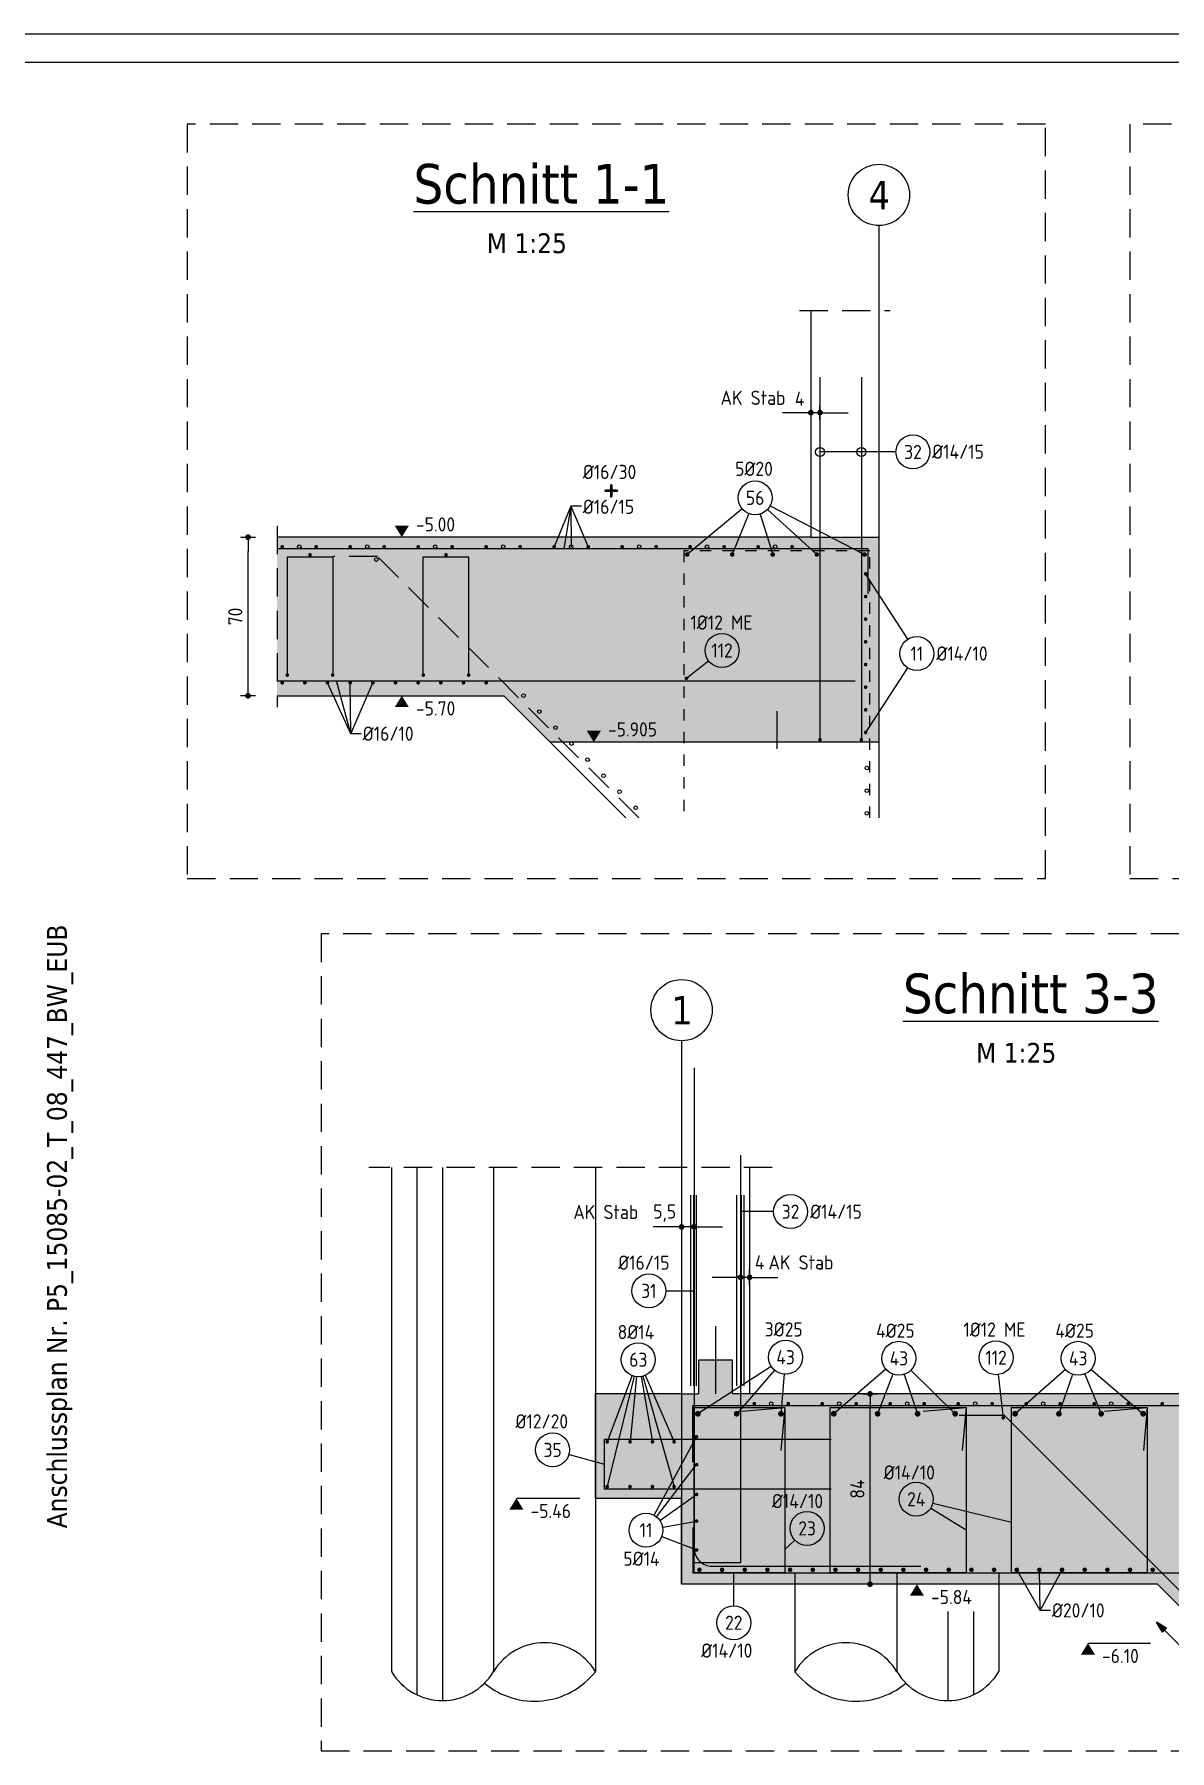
# Model space of a CAD drawing. Extents: x -101 to 101, y -52 to 90.
# Drawn here: x 40.86 to 50.87, y 26.9 to 42.05 of the extents above; entities that cross this region are included whole.
import ezdxf
from ezdxf.enums import TextEntityAlignment as Align

# ---------------------------------------------------------------- set-up
doc = ezdxf.new("R2010")
doc.units = 0
doc.header["$LTSCALE"] = 0.5
for name, pattern in [('AUSGEZOGEN', [1000.01, 1000, 0.01]), ('DASHED', [0.75, 0.5, -0.25]), ('HIDDEN', [0.375, 0.25, -0.125]), ('HIDDEN2', [0.187, 0.125, -0.062]), ('STRICHLINIE', [0.75, 0.5, -0.25]), ('VERDECKTX2', [0.75, 0.5, -0.25])]:
    doc.linetypes.add(name, pattern=pattern)
for name, color, linetype in [('ACHSEN', 7, 'Continuous'), ('AFB', 7, 'Continuous'), ('AFU', 7, 'Continuous'), ('BETON', 7, 'Continuous'), ('DETAIL', 7, 'Continuous'), ('grau_mittel', 7, 'Continuous'), ('HILFE', 7, 'Continuous'), ('koten', 7, 'Continuous'), ('MASSE', 7, 'Continuous'), ('RAHMEN', 7, 'Continuous'), ('RND', 7, 'Continuous'), ('SFP_Achsen', 7, 'Continuous'), ('SFP_Hilfe', 7, 'Continuous'), ('TEXT', 7, 'Continuous'), ('Verbau', 7, 'Continuous')]:
    doc.layers.add(name, color=color, linetype=linetype)
doc.layers.add('NOPLOT', color=7, linetype='Continuous', plot=False)
doc.styles.add('helv', font='tahoma.ttf')
doc.styles.add('txt', font='isocp.shx')
doc.linetypes.add('AFU_50K', pattern='A,0.15,["/",Standard,S=0.2,R=0,X=-0.01,Y=-0.1],0.07,["/",Standard,S=0.2,R=0,X=-0.01,Y=-0.1],0.15', length=0.37)
doc.linetypes.add('AFU_50M', pattern='A,0.45,["/",Standard,S=0.2,R=0,X=-0.01,Y=-0.1],0.07,["/",Standard,S=0.2,R=0,X=-0.01,Y=-0.1],0.45', length=0.97)
doc.dimstyles.new('DOT_I', dxfattribs={"dimscale": 0.5, "dimtxt": 0.25, "dimasz": 0.25, "dimexe": 0.1, "dimexo": 0.3, "dimgap": 0.1, "dimtad": 1, "dimdec": 3, "dimzin": 3, "dimtxsty": 'txt', "dimblk": 'DOT', "dimblk1": 'DOT', "dimblk2": 'DOT', "dimsah": 1, "dimcen": 0.1, "dimse1": 1, "dimse2": 1, "dimazin": 0, "dimtfac": 1, "dimtdec": 4, "dimtix": 1, "dimtmove": 2, "dimatfit": 3, "dimfxl": 0, "dimtvp": 1, "dimtolj": 1, "dimtzin": 0, "dimarcsym": 0})

# ---------------------------------------------------------------- blocks, each defined once
blk = doc.blocks.new('okrd_u')
at = {"layer": 'koten', "color": 7, "linetype": 'Continuous'}
blk.add_solid([(-0.125, -0.202), (0.125, -0.202), (0, 0)], dxfattribs=at)
at = {"layer": 'koten', "style": 'txt'}
blk.add_attdef('OKRD', (0.25, -0.35), '', height=0.25, dxfattribs=at)
blk = doc.blocks.new('RND_HIN')
at = {"layer": 'RND', "color": 7, "linetype": 'Continuous'}
blk.add_circle((0, 0), 0.3, dxfattribs=at)
at = {"layer": 'RND', "color": 7, "linetype": 'Continuous', "style": 'txt'}
blk.add_attdef('POSI', text='', height=0.25, dxfattribs=at).set_placement((0, 0), align=Align.MIDDLE)
blk = doc.blocks.new('Pfeillinie')
at = {"layer": 'TEXT', "linetype": 'Continuous'}
blk.add_hatch(color=7, dxfattribs=at).paths.add_polyline_path([(0, 0), (-0.8, 0.2), (-0.8, 0), (-0.8, -0.2)])
at = {"layer": 'TEXT', "color": 7, "linetype": 'Continuous'}
for p, q in [((-0.8, 0), (-0.8, 0.2)), ((-0.8, 0.2), (0, 0)), ((-0.8, 0), (-0.8, -0.2)), ((-0.8, -0.2), (0, 0))]:
    blk.add_line(p, q, dxfattribs=at)
blk = doc.blocks.new('DOT')
at = {"layer": 'MASSE', "color": 7, "linetype": 'Continuous'}
for p, q in [((0, 0), (-1, 0)), ((0, 0.54), (0, -0.54))]:
    blk.add_line(p, q, dxfattribs=at)
at = {"layer": 'MASSE', "color": 7, "linetype": 'Continuous', "const_width": 0.2}
blk.add_lwpolyline([(-0.1, 0, 1), (0.1, 0, 1)], format="xyb", close=True, dxfattribs=at)
blk = doc.blocks.new('*D111')
at = {"layer": 'Defpoints', "color": 0, "linetype": 'AUSGEZOGEN', "transparency": 16777216}
for p in [(46.567, 31.523), (46.567, 31.523), (46.677, 31.523)]:
    blk.add_point(p, dxfattribs=at)
at = {"layer": 'MASSE', "color": 0, "linetype": 'AUSGEZOGEN', "lineweight": -2, "transparency": 16777216}
for p, q in [((46.442, 31.523), (46.317, 31.523)), ((46.677, 31.523), (46.567, 31.523)), ((46.802, 31.523), (46.927, 31.523))]:
    blk.add_line(p, q, dxfattribs=at)
at = {"layer": 'MASSE', "color": 0, "linetype": 'AUSGEZOGEN', "lineweight": -2, "transparency": 16777216, "xscale": 0.125, "yscale": 0.125, "zscale": 0.125}
blk.add_blockref('DOT', (46.567, 31.523), dxfattribs=at)
at = {"layer": 'MASSE', "color": 0, "linetype": 'AUSGEZOGEN', "lineweight": -2, "transparency": 16777216, "xscale": 0.125, "yscale": 0.125, "zscale": 0.125, "rotation": 180}
blk.add_blockref('DOT', (46.677, 31.523), dxfattribs=at)
at = {"layer": 'MASSE', "color": 0, "linetype": 'AUSGEZOGEN', "transparency": 16777216, "insert": (46.418, 31.644), "char_height": 0.125, "attachment_point": 5, "style": 'txt'}
blk.add_mtext('\\A1;5,5', dxfattribs=at)
blk = doc.blocks.new('*D112')
at = {"layer": 'Defpoints', "color": 0, "linetype": 'AUSGEZOGEN', "transparency": 16777216}
for p in [(47.087, 31.077), (47.087, 31.077), (47.167, 31.077)]:
    blk.add_point(p, dxfattribs=at)
at = {"layer": 'MASSE', "color": 0, "linetype": 'AUSGEZOGEN', "lineweight": -2, "transparency": 16777216}
for p, q in [((46.962, 31.077), (46.837, 31.077)), ((47.167, 31.077), (47.087, 31.077)), ((47.292, 31.077), (47.417, 31.077))]:
    blk.add_line(p, q, dxfattribs=at)
at = {"layer": 'MASSE', "color": 0, "linetype": 'AUSGEZOGEN', "lineweight": -2, "transparency": 16777216, "xscale": 0.125, "yscale": 0.125, "zscale": 0.125}
blk.add_blockref('DOT', (47.087, 31.077), dxfattribs=at)
at = {"layer": 'MASSE', "color": 0, "linetype": 'AUSGEZOGEN', "lineweight": -2, "transparency": 16777216, "xscale": 0.125, "yscale": 0.125, "zscale": 0.125, "rotation": 180}
blk.add_blockref('DOT', (47.167, 31.077), dxfattribs=at)
at = {"layer": 'MASSE', "color": 0, "linetype": 'AUSGEZOGEN', "transparency": 16777216, "insert": (47.256, 31.21), "char_height": 0.125, "attachment_point": 5, "style": 'txt'}
blk.add_mtext('\\A1;4', dxfattribs=at)
blk = doc.blocks.new('*D114')
at = {"layer": 'Defpoints', "color": 0, "linetype": 'AUSGEZOGEN', "transparency": 16777216}
for p in [(48.23, 30.048), (48.23, 30.048), (48.23, 28.368)]:
    blk.add_point(p, dxfattribs=at)
at = {"layer": 'MASSE', "color": 0, "linetype": 'AUSGEZOGEN', "lineweight": -2, "transparency": 16777216}
blk.add_line((48.23, 28.493), (48.23, 29.923), dxfattribs=at)
at = {"layer": 'MASSE', "color": 0, "linetype": 'AUSGEZOGEN', "lineweight": -2, "transparency": 16777216, "xscale": 0.125, "yscale": 0.125, "zscale": 0.125}
for p, rotation in [((48.23, 30.048), 90), ((48.23, 28.368), 270)]:
    blk.add_blockref('DOT', p, dxfattribs=dict(at, rotation=rotation))
at = {"layer": 'MASSE', "color": 0, "linetype": 'AUSGEZOGEN', "transparency": 16777216, "insert": (48.118, 29.208), "char_height": 0.125, "attachment_point": 5, "rotation": 90, "style": 'txt'}
blk.add_mtext('\\A1;84', dxfattribs=at)
blk = doc.blocks.new('okrd_o')
at = {"layer": 'koten', "color": 7, "linetype": 'Continuous'}
blk.add_solid([(-0.125, 0.202), (0.125, 0.202), (0, 0)], dxfattribs=at)
at = {"layer": 'koten', "style": 'txt'}
blk.add_attdef('OKRD', (0.25, 0.1), '', height=0.25, dxfattribs=at)
blk = doc.blocks.new('*D117')
at = {"layer": 'Defpoints', "color": 0, "linetype": 'AUSGEZOGEN', "transparency": 16777216}
for p in [(42.741, 37.611), (42.741, 37.611), (42.741, 36.211)]:
    blk.add_point(p, dxfattribs=at)
at = {"layer": 'MASSE', "color": 0, "linetype": 'AUSGEZOGEN', "lineweight": -2, "transparency": 16777216}
blk.add_line((42.741, 36.336), (42.741, 37.486), dxfattribs=at)
at = {"layer": 'MASSE', "color": 0, "linetype": 'AUSGEZOGEN', "lineweight": -2, "transparency": 16777216, "xscale": 0.125, "yscale": 0.125, "zscale": 0.125}
for p, rotation in [((42.741, 37.611), 90), ((42.741, 36.211), 270)]:
    blk.add_blockref('DOT', p, dxfattribs=dict(at, rotation=rotation))
at = {"layer": 'MASSE', "color": 0, "linetype": 'AUSGEZOGEN', "transparency": 16777216, "insert": (42.629, 36.911), "char_height": 0.125, "attachment_point": 5, "rotation": 90, "style": 'txt'}
blk.add_mtext('\\A1;70', dxfattribs=at)
blk = doc.blocks.new('*D154')
at = {"layer": 'Defpoints', "color": 0, "linetype": 'AUSGEZOGEN', "transparency": 16777216}
for p in [(47.708, 38.71), (47.708, 38.71), (47.788, 38.71)]:
    blk.add_point(p, dxfattribs=at)
at = {"layer": 'MASSE', "color": 0, "linetype": 'AUSGEZOGEN', "lineweight": -2, "transparency": 16777216}
for p, q in [((47.583, 38.71), (47.458, 38.71)), ((47.788, 38.71), (47.708, 38.71)), ((47.913, 38.71), (48.038, 38.71))]:
    blk.add_line(p, q, dxfattribs=at)
at = {"layer": 'MASSE', "color": 0, "linetype": 'AUSGEZOGEN', "lineweight": -2, "transparency": 16777216, "xscale": 0.125, "yscale": 0.125, "zscale": 0.125}
blk.add_blockref('DOT', (47.708, 38.71), dxfattribs=at)
at = {"layer": 'MASSE', "color": 0, "linetype": 'AUSGEZOGEN', "lineweight": -2, "transparency": 16777216, "xscale": 0.125, "yscale": 0.125, "zscale": 0.125, "rotation": 180}
blk.add_blockref('DOT', (47.788, 38.71), dxfattribs=at)
at = {"layer": 'MASSE', "color": 0, "linetype": 'AUSGEZOGEN', "transparency": 16777216, "insert": (47.609, 38.834), "char_height": 0.125, "attachment_point": 5, "style": 'txt'}
blk.add_mtext('\\A1;4', dxfattribs=at)
blk = doc.blocks.new('A0-19-0')
at = {"layer": 'RAHMEN'}
blk.add_line((137.9, 84.1), (0, 84.1), dxfattribs=at)
at = {"layer": 'RAHMEN', "color": 5}
blk.add_line((137.4, 83.6), (2, 83.6), dxfattribs=at)

msp = doc.modelspace()

# ---------------------------------------------------------------- hatches: boundary and pattern name
at = {"layer": 'grau_mittel'}
for points in [[(42.9981, 37.6115), (42.9981, 36.2115), (44.9981, 36.2115), (45.4081, 35.8015), (48.3081, 35.8015), (48.3081, 37.6115), (47.7081, 37.6115)], [(47.1672, 30.0475), (47.0172, 30.0475), (47.0172, 30.3475), (46.7172, 30.3475), (46.7172, 30.0475), (46.5672, 30.0475), (45.8072, 30.0475), (45.8072, 29.1275), (46.5672, 29.1275), (46.5672, 28.3675), (50.7672, 28.3675), (51.2872, 27.8475), (52.2872, 27.8475), (53.0872, 28.6475), (55.0872, 28.6475), (55.0872, 30.0475)]]:
    msp.add_hatch(color=61, dxfattribs=at).paths.add_polyline_path(points)

# ---------------------------------------------------------------- linework, layer by layer
at = {"layer": 'ACHSEN', "color": 140, "linetype": 'AUSGEZOGEN'}
for p, q in [((48.3081, 40.3615), (48.3081, 35.1335)), ((46.5672, 33.1653), (46.5672, 28.3675))]:
    msp.add_line(p, q, dxfattribs=at)
at = {"layer": 'AFB', "color": 1, "linetype": 'AUSGEZOGEN'}
msp.add_line((47.4081, 36.0755), (47.4081, 35.7415), dxfattribs=at)
at = {"layer": 'AFU', "color": 8, "linetype": 'AFU_50K'}
msp.add_line((47.7081, 37.6115), (48.3081, 37.6115), dxfattribs=at)
at = {"layer": 'AFU', "color": 8, "linetype": 'AFU_50M'}
msp.add_line((48.3081, 35.8015), (45.4081, 35.8015), dxfattribs=at)
at = {"layer": 'AFU', "color": 1, "linetype": 'AUSGEZOGEN'}
msp.add_line((46.8672, 30.6475), (46.8672, 30.0475), dxfattribs=at)
at = {"layer": 'AFU', "color": 8, "linetype": 'AUSGEZOGEN'}
for p, q in [((46.7172, 30.3475), (46.7172, 30.0475)), ((47.0172, 30.3475), (46.7172, 30.3475)), ((47.0172, 30.0475), (47.0172, 30.3475)), ((46.5672, 30.0475), (46.7172, 30.0475)), ((47.1672, 30.0475), (47.0172, 30.0475))]:
    msp.add_line(p, q, dxfattribs=at)
at = {"layer": 'BETON', "color": 6, "linetype": 'AUSGEZOGEN'}
for p, q in [((47.7081, 39.6115), (47.7081, 37.6115)), ((48.3081, 39.6115), (48.3081, 35.1335)), ((47.7081, 37.6115), (42.9981, 37.6115)), ((42.9981, 36.2115), (44.9981, 36.2115)), ((46.076, 35.1335), (44.9981, 36.2115)), ((46.5672, 32.0475), (46.5672, 30.0475)), ((47.1672, 32.0475), (47.1672, 30.0475)), ((45.8072, 29.1275), (45.8072, 30.0475)), ((46.5672, 30.0475), (45.8072, 30.0475)), ((55.0872, 30.0475), (47.1672, 30.0475)), ((45.8072, 29.1275), (46.5672, 29.1275)), ((46.5672, 28.3675), (46.5672, 29.1275)), ((50.7672, 28.3675), (46.5672, 28.3675)), ((51.2872, 27.8475), (50.7672, 28.3675))]:
    msp.add_line(p, q, dxfattribs=at)
at = {"layer": 'DETAIL', "color": 102, "linetype": 'STRICHLINIE'}
for points in [[(42.2041, 41.2573), (42.2041, 34.599), (49.7789, 34.599), (49.7789, 41.2573)], [(50.5241, 41.2573), (50.5241, 34.599), (56.8894, 34.599), (56.8894, 41.2573)], [(43.3853, 34.1103), (43.3853, 26.8988), (55.8317, 26.8988), (55.8317, 34.1103)]]:
    msp.add_lwpolyline(points, close=True, dxfattribs=at)
at = {"layer": 'HILFE', "color": 102, "linetype": 'AUSGEZOGEN'}
for p, q in [((45.591, 37.8857), (45.4427, 37.5269)), ((45.591, 37.8857), (45.529, 37.5095)), ((45.6827, 37.8857), (45.591, 37.8857)), ((45.591, 37.8857), (45.7427, 37.5269)), ((45.591, 37.8857), (45.5927, 37.5269)), ((43.6489, 35.8764), (43.4427, 36.326)), ((43.6489, 35.8764), (43.5229, 36.3435)), ((43.6489, 35.8764), (43.6427, 36.326)), ((43.6489, 35.8764), (43.8427, 36.326)), ((43.7406, 35.8764), (43.6489, 35.8764)), ((45.1095, 29.1275), (45.6681, 29.1275)), ((49.7308, 28.1369), (49.5246, 28.4957)), ((49.7308, 28.1369), (49.7246, 28.4957)), ((49.7308, 28.1369), (49.9246, 28.4957)), ((49.8225, 28.1369), (49.7308, 28.1369)), ((50.1531, 27.8475), (50.7053, 27.8475))]:
    msp.add_line(p, q, dxfattribs=at)
at = {"layer": 'NOPLOT', "color": 191, "linetype": 'AUSGEZOGEN'}
for p, q in [((46.6472, 31.8025), (46.6472, 30.1181)), ((46.6712, 31.8025), (46.6712, 30.1181)), ((46.6952, 31.8025), (46.6952, 30.1181)), ((47.0532, 31.8025), (47.0532, 30.1181)), ((47.0932, 31.8025), (47.0932, 30.1181)), ((47.1172, 31.8025), (47.1172, 30.1181))]:
    msp.add_line(p, q, dxfattribs=at)
at = {"layer": 'RND', "color": 102, "linetype": 'AUSGEZOGEN'}
for p, q in [((48.4592, 38.3633), (47.7881, 38.3633)), ((47.3494, 37.8891), (48.1825, 37.4577)), ((47.101, 37.862), (46.6156, 37.4577)), ((47.16, 37.819), (47.0141, 37.4577)), ((47.2606, 37.8148), (47.3713, 37.4577)), ((47.3267, 37.8566), (47.761, 37.4577)), ((48.5627, 36.7093), (48.1914, 37.2873)), ((46.8056, 36.5178), (46.6098, 36.3648)), ((48.562, 36.4573), (48.1914, 35.8873)), ((47.379, 31.6572), (47.0872, 31.6572)), ((46.4285, 30.9576), (46.6772, 30.9576)), ((46.1321, 30.2099), (45.9105, 29.6254)), ((46.1496, 30.2045), (45.9105, 29.2297)), ((46.1702, 30.201), (46.1123, 29.6254)), ((46.2106, 30.2024), (46.3096, 29.6254)), ((46.2259, 30.2058), (46.5008, 29.2297)), ((46.2451, 30.2127), (46.5008, 29.6254)), ((47.3587, 30.2905), (46.7108, 29.8729)), ((47.3867, 30.2583), (47.0534, 29.8729)), ((47.4726, 30.2223), (47.4441, 29.8729)), ((48.3705, 30.2652), (47.9098, 29.8729)), ((48.4311, 30.2223), (48.2973, 29.8729)), ((48.5326, 30.2202), (48.6495, 29.8729)), ((48.5916, 30.2571), (48.9813, 29.8729)), ((49.3603, 30.219), (49.406, 29.8374)), ((49.9542, 30.2633), (49.5098, 29.8729)), ((50.0178, 30.2206), (49.8973, 29.8729)), ((50.1244, 30.2238), (50.27, 29.8729)), ((50.181, 30.265), (50.6409, 29.8729)), ((46.3245, 28.9771), (46.6993, 29.6703)), ((45.5737, 29.514), (45.8872, 29.4275)), ((46.3447, 28.9639), (46.6993, 29.4236)), ((46.3755, 28.9318), (46.6993, 29.1612)), ((48.7656, 29.0402), (49.0772, 28.8479)), ((48.7838, 29.0838), (49.4772, 28.9167)), ((46.3928, 28.7904), (46.6993, 28.6703)), ((46.4007, 28.8718), (46.6993, 28.9257)), ((47.5652, 28.7585), (47.4772, 28.6759)), ((47.0278, 28.1781), (47.0278, 28.4675))]:
    msp.add_line(p, q, dxfattribs=at)
at = {"layer": 'RND', "color": 1, "linetype": 'AUSGEZOGEN'}
for points in [[(47.7881, 39.0239), (47.7881, 35.8239)], [(48.1534, 39.0239), (48.1534, 35.8239)], [(48.2136, 37.1095), (48.2136, 37.5095), (42.9981, 37.5095)], [(43.0881, 36.379), (43.0881, 37.439), (43.4881, 37.439), (43.4881, 36.379)], [(44.2881, 36.379), (44.2881, 37.439), (44.6881, 37.439), (44.6881, 36.379)], [(42.9981, 36.3435), (48.0981, 36.3435)], [(47.0872, 32.1568), (47.0872, 28.5568), (46.6872, 28.5568)], [(46.6672, 29.4455), (46.6672, 29.9455), (55.0872, 29.9455)], [(47.0986, 29.8944), (47.4772, 29.9275), (47.4772, 28.4675), (46.6772, 28.4675), (46.6772, 29.9275), (47.4772, 29.9275), (47.4441, 29.549)], [(48.6986, 29.8944), (49.0772, 29.9275), (49.0772, 28.4675), (47.8772, 28.4675), (47.8772, 29.9275), (49.0772, 29.9275), (49.0441, 29.549)], [(54.555, 29.8567), (54.155, 29.8567), (52.2458, 27.9475), (51.3258, 27.9475), (49.4166, 29.8567), (49.0166, 29.8567)], [(50.2986, 29.8944), (50.6772, 29.9275), (50.6772, 28.4675), (49.4772, 28.4675), (49.4772, 29.9275), (50.6772, 29.9275), (50.6441, 29.549)], [(47.8872, 29.2075), (45.8872, 29.2075), (45.8872, 29.6475), (47.8872, 29.6475)], [(46.6672, 28.8675), (46.6672, 28.4675), (52.4672, 28.4675)]]:
    msp.add_lwpolyline(points, dxfattribs=at)
at = {"layer": 'RND', "color": 7, "linetype": 'AUSGEZOGEN'}
for points, const_width in [([(43.0347, 37.5269, -1), (43.0507, 37.5269, -1)], 0.016), ([(43.2801, 37.455, 1), (43.2961, 37.455, 1)], 0.016), ([(43.3347, 37.5269, -1), (43.3507, 37.5269, -1)], 0.016), ([(43.6347, 37.5269, -1), (43.6507, 37.5269, -1)], 0.016), ([(43.9347, 37.5269, -1), (43.9507, 37.5269, -1)], 0.016), ([(44.2347, 37.5269, -1), (44.2507, 37.5269, -1)], 0.016), ([(44.4801, 37.455, 1), (44.4961, 37.455, 1)], 0.016), ([(44.5347, 37.5269, -1), (44.5507, 37.5269, -1)], 0.016), ([(44.8347, 37.5269, -1), (44.8507, 37.5269, -1)], 0.016), ([(45.1347, 37.5269, -1), (45.1507, 37.5269, -1)], 0.016), ([(45.4347, 37.5269, -1), (45.4507, 37.5269, -1)], 0.016), ([(45.7347, 37.5269, -1), (45.7507, 37.5269, -1)], 0.016), ([(46.0347, 37.5269, -1), (46.0507, 37.5269, -1)], 0.016), ([(46.3347, 37.5269, -1), (46.3507, 37.5269, -1)], 0.016), ([(46.6056, 37.4577, 1), (46.6256, 37.4577, 1)], 0.02), ([(46.6347, 37.5269, -1), (46.6507, 37.5269, -1)], 0.016), ([(46.9347, 37.5269, -1), (46.9507, 37.5269, -1)], 0.016), ([(47.0041, 37.4577, 1), (47.0241, 37.4577, 1)], 0.02), ([(47.2347, 37.5269, -1), (47.2507, 37.5269, -1)], 0.016), ([(47.3613, 37.4577, 1), (47.3813, 37.4577, 1)], 0.02), ([(47.5347, 37.5269, -1), (47.5507, 37.5269, -1)], 0.016), ([(47.751, 37.4577, 1), (47.771, 37.4577, 1)], 0.02), ([(48.1725, 37.4577, 1), (48.1925, 37.4577, 1)], 0.02), ([(48.1834, 37.2873, 1), (48.1994, 37.2873, 1)], 0.016), ([(48.1834, 37.0873, 1), (48.1994, 37.0873, 1)], 0.016), ([(48.1834, 36.8873, 1), (48.1994, 36.8873, 1)], 0.016), ([(48.1834, 36.6873, 1), (48.1994, 36.6873, 1)], 0.016), ([(43.0801, 36.395, 1), (43.0961, 36.395, 1)], 0.016), ([(43.4801, 36.395, 1), (43.4961, 36.395, 1)], 0.016), ([(44.2801, 36.395, 1), (44.2961, 36.395, 1)], 0.016), ([(44.6801, 36.395, 1), (44.6961, 36.395, 1)], 0.016), ([(46.6018, 36.3648, -1), (46.6178, 36.3648, -1)], 0.016), ([(48.1834, 36.4873, 1), (48.1994, 36.4873, 1)], 0.016), ([(43.0347, 36.326, 1), (43.0507, 36.326, 1)], 0.016), ([(43.2347, 36.326, 1), (43.2507, 36.326, 1)], 0.016), ([(43.4347, 36.326, 1), (43.4507, 36.326, 1)], 0.016), ([(43.6347, 36.326, 1), (43.6507, 36.326, 1)], 0.016), ([(43.8347, 36.326, 1), (43.8507, 36.326, 1)], 0.016), ([(44.0347, 36.326, 1), (44.0507, 36.326, 1)], 0.016), ([(44.2347, 36.326, 1), (44.2507, 36.326, 1)], 0.016), ([(44.4347, 36.326, 1), (44.4507, 36.326, 1)], 0.016), ([(44.6347, 36.326, 1), (44.6507, 36.326, 1)], 0.016), ([(44.8347, 36.326, 1), (44.8507, 36.326, 1)], 0.016), ([(48.1834, 36.2873, 1), (48.1994, 36.2873, 1)], 0.016), ([(48.1834, 36.0873, 1), (48.1994, 36.0873, 1)], 0.016), ([(47.7801, 35.8239, 1), (47.7961, 35.8239, 1)], 0.016), ([(48.1454, 35.8239, 1), (48.1614, 35.8239, 1)], 0.016), ([(48.1834, 35.8873, 1), (48.1994, 35.8873, 1)], 0.016), ([(46.6983, 29.8729, 1), (46.7233, 29.8729, 1)], 0.025), ([(47.0409, 29.8729, 1), (47.0659, 29.8729, 1)], 0.025), ([(47.2005, 29.9615, 1), (47.2165, 29.9615, 1)], 0.016), ([(47.4316, 29.8729, 1), (47.4566, 29.8729, 1)], 0.025), ([(47.5005, 29.9615, 1), (47.5165, 29.9615, 1)], 0.016), ([(47.8005, 29.9615, 1), (47.8165, 29.9615, 1)], 0.016), ([(47.8973, 29.8729, 1), (47.9223, 29.8729, 1)], 0.025), ([(48.1005, 29.9615, 1), (48.1165, 29.9615, 1)], 0.016), ([(48.2848, 29.8729, 1), (48.3098, 29.8729, 1)], 0.025), ([(48.4005, 29.9615, 1), (48.4165, 29.9615, 1)], 0.016), ([(48.637, 29.8729, 1), (48.662, 29.8729, 1)], 0.025), ([(48.7005, 29.9615, 1), (48.7165, 29.9615, 1)], 0.016), ([(48.9688, 29.8729, 1), (48.9938, 29.8729, 1)], 0.025), ([(49.0005, 29.9615, 1), (49.0165, 29.9615, 1)], 0.016), ([(49.3005, 29.9615, 1), (49.3165, 29.9615, 1)], 0.016), ([(49.398, 29.8374, 1), (49.414, 29.8374, 1)], 0.016), ([(49.4973, 29.8729, 1), (49.5223, 29.8729, 1)], 0.025), ([(49.6005, 29.9615, 1), (49.6165, 29.9615, 1)], 0.016), ([(49.8848, 29.8729, 1), (49.9098, 29.8729, 1)], 0.025), ([(49.9005, 29.9615, 1), (49.9165, 29.9615, 1)], 0.016), ([(50.2005, 29.9615, 1), (50.2165, 29.9615, 1)], 0.016), ([(50.2575, 29.8729, 1), (50.2825, 29.8729, 1)], 0.025), ([(50.5005, 29.9615, 1), (50.5165, 29.9615, 1)], 0.016), ([(50.6284, 29.8729, 1), (50.6534, 29.8729, 1)], 0.025), ([(50.8005, 29.9615, 1), (50.8165, 29.9615, 1)], 0.016), ([(45.9185, 29.6254, 1), (45.9025, 29.6254, 1)], 0.016), ([(46.1203, 29.6254, 1), (46.1043, 29.6254, 1)], 0.016), ([(46.3176, 29.6254, 1), (46.3016, 29.6254, 1)], 0.016), ([(46.5088, 29.6254, 1), (46.4928, 29.6254, 1)], 0.016), ([(46.6993, 29.6783, 1), (46.6993, 29.6623, 1)], 0.016), ([(46.6993, 29.4316, 1), (46.6993, 29.4156, 1)], 0.016), ([(45.9185, 29.2297, -1), (45.9025, 29.2297, -1)], 0.016), ([(46.1203, 29.2297, -1), (46.1043, 29.2297, -1)], 0.016), ([(46.3176, 29.2297, -1), (46.3016, 29.2297, -1)], 0.016), ([(46.5088, 29.2297, -1), (46.4928, 29.2297, -1)], 0.016), ([(46.6993, 29.1692, 1), (46.6993, 29.1532, 1)], 0.016), ([(46.6993, 28.9337, 1), (46.6993, 28.9177, 1)], 0.016), ([(46.6993, 28.6783, 1), (46.6993, 28.6623, 1)], 0.016), ([(46.7146, 28.4957, 1), (46.7346, 28.4957, 1)], 0.02), ([(46.9146, 28.4957, 1), (46.9346, 28.4957, 1)], 0.02), ([(47.1146, 28.4957, 1), (47.1346, 28.4957, 1)], 0.02), ([(47.3146, 28.4957, 1), (47.3346, 28.4957, 1)], 0.02), ([(47.5146, 28.4957, 1), (47.5346, 28.4957, 1)], 0.02), ([(47.7146, 28.4957, 1), (47.7346, 28.4957, 1)], 0.02), ([(47.9146, 28.4957, 1), (47.9346, 28.4957, 1)], 0.02), ([(48.1146, 28.4957, 1), (48.1346, 28.4957, 1)], 0.02), ([(48.3146, 28.4957, 1), (48.3346, 28.4957, 1)], 0.02), ([(48.5146, 28.4957, 1), (48.5346, 28.4957, 1)], 0.02), ([(48.7146, 28.4957, 1), (48.7346, 28.4957, 1)], 0.02), ([(48.9146, 28.4957, 1), (48.9346, 28.4957, 1)], 0.02), ([(49.1146, 28.4957, 1), (49.1346, 28.4957, 1)], 0.02), ([(49.3146, 28.4957, 1), (49.3346, 28.4957, 1)], 0.02), ([(49.5146, 28.4957, 1), (49.5346, 28.4957, 1)], 0.02), ([(49.7146, 28.4957, 1), (49.7346, 28.4957, 1)], 0.02), ([(49.9146, 28.4957, 1), (49.9346, 28.4957, 1)], 0.02), ([(50.1146, 28.4957, 1), (50.1346, 28.4957, 1)], 0.02), ([(50.3146, 28.4957, 1), (50.3346, 28.4957, 1)], 0.02), ([(50.5146, 28.4957, 1), (50.5346, 28.4957, 1)], 0.02), ([(50.7146, 28.4957, 1), (50.7346, 28.4957, 1)], 0.02)]:
    msp.add_lwpolyline(points, format="xyb", close=True, dxfattribs=dict(at, const_width=const_width))
at = {"layer": 'RND', "color": 7, "linetype": 'VERDECKTX2'}
msp.add_lwpolyline([(46.1892, 35.1335), (43.8834, 37.4393), (43.4944, 37.4393)], dxfattribs=at)
at = {"layer": 'RND', "color": 1, "linetype": 'HIDDEN2'}
msp.add_lwpolyline([(48.2281, 35.1335), (48.2281, 37.4915), (46.5881, 37.4915), (46.5881, 35.1335)], dxfattribs=at)
at = {"layer": 'RND', "color": 1, "linetype": 'AUSGEZOGEN'}
msp.add_lwpolyline([(46.6772, 32.9274), (46.6772, 28.6874, 0.4142136), (46.8372, 28.5274), (48.6772, 28.5274)], format="xyb", dxfattribs=at)
at = {"layer": 'RND', "color": 102, "linetype": 'AUSGEZOGEN'}
msp.add_lwpolyline([(50.7592, 28.0319), (51.2792, 27.5119), (51.6292, 27.5119)], dxfattribs=at)
at = {"layer": 'RND', "color": 7, "linetype": 'AUSGEZOGEN'}
for centre, radius in [((47.7881, 38.3633), 0.04), ((48.1534, 38.3633), 0.04), ((43.1927, 37.5269), 0.016), ((43.7927, 37.5269), 0.016), ((43.8737, 37.4136), 0.016), ((44.3927, 37.5269), 0.016), ((44.9927, 37.5269), 0.016), ((45.5927, 37.5269), 0.016), ((46.1927, 37.5269), 0.016), ((46.7927, 37.5269), 0.016), ((47.3927, 37.5269), 0.016), ((45.1715, 36.2125), 0.016), ((45.3129, 36.071), 0.016), ((45.4544, 35.9296), 0.016), ((45.5958, 35.7882), 0.016), ((45.7372, 35.6468), 0.016), ((45.8786, 35.5053), 0.016), ((48.2021, 35.5733), 0.016), ((46.0201, 35.3639), 0.016), ((48.2021, 35.3733), 0.016), ((46.1615, 35.2225), 0.016), ((48.2021, 35.1733), 0.016), ((47.3585, 29.9615), 0.016), ((47.9585, 29.9615), 0.016), ((48.5585, 29.9615), 0.016), ((49.1585, 29.9615), 0.016), ((49.7585, 29.9615), 0.016), ((50.3585, 29.9615), 0.016)]:
    msp.add_circle(centre, radius, dxfattribs=at)
at = {"layer": 'SFP_Achsen', "color": 7, "linetype": 'AUSGEZOGEN'}
for centre in [(48.3081, 40.6319), (46.5672, 33.4358)]:
    msp.add_circle(centre, 0.2705, dxfattribs=at)
at = {"layer": 'SFP_Hilfe', "color": 102, "linetype": 'DASHED'}
for p, q in [((47.6081, 39.6115), (48.4081, 39.6115)), ((42.9981, 37.7115), (42.9981, 36.1115)), ((47.3672, 32.0475), (43.8072, 32.0475))]:
    msp.add_line(p, q, dxfattribs=at)
at = {"layer": 'Verbau', "color": 171}
for p, q in [((44.0072, 32.0475), (44.0072, 27.5963)), ((44.2322, 32.0475), (44.2322, 27.3917, -0.0658)), ((44.4572, 32.0475), (44.4572, 27.341, -0.0822)), ((44.9072, 32.0475), (44.9072, 27.5963)), ((45.8072, 32.0475), (45.8072, 27.5963)), ((47.5672, 28.4675), (47.5672, 27.5963)), ((48.4672, 28.4675), (48.4672, 27.5963)), ((49.3672, 28.4675), (49.3672, 27.5963)), ((48.9172, 28.1282), (48.9172, 27.341, -0.0822)), ((49.1422, 28.1282), (49.1422, 27.3917, -0.0658))]:
    msp.add_line(p, q, dxfattribs=at)
at = {"layer": 'Verbau', "color": 171, "linetype": 'HIDDEN'}
for p, q in [((47.5672, 28.4675), (49.3672, 28.4675)), ((49.3672, 28.1615), (49.3672, 28.1282))]:
    msp.add_line(p, q, dxfattribs=at)
at = {"layer": 'Verbau', "color": 171}
for centre, radius, start, end in [((45.3572, 27.3273), 0.5242, 30.86482, 149.13518), ((48.0172, 27.3273), 0.5242, 30.86482, 149.13518), ((44.4572, 27.8652), 0.5242, 210.86482, 329.13518), ((45.268, 28.0225), 0.6874, 230.18929, 321.67563), ((48.1064, 28.0225), 0.6874, 218.32437, 309.81071), ((48.9172, 27.8652), 0.5242, 210.86482, 329.13518)]:
    msp.add_arc(centre, radius, start, end, dxfattribs=at)

# ---------------------------------------------------------------- block references
at = {"layer": 'koten', "color": 7, "linetype": 'DASHED', "xscale": 0.5, "yscale": 0.5, "zscale": 0.5}
for p, values in [((44.0983, 37.6115), {'OKRD': '-5.00'}), ((45.7928, 35.8015), {'OKRD': '-5.905'})]:
    msp.add_blockref('okrd_o', p, dxfattribs=at).add_auto_attribs(values)
at = {"layer": 'koten', "color": 7, "linetype": 'AUSGEZOGEN', "xscale": 0.5, "yscale": 0.5, "zscale": 0.5}
for p, values in [((44.0983, 36.2115), {'OKRD': '-5.70'}), ((45.1095, 29.1275), {'OKRD': '-5.46'}), ((48.6437, 28.3675), {'OKRD': '-5.84'}), ((50.1531, 27.8475), {'OKRD': '-6.10'})]:
    msp.add_blockref('okrd_u', p, dxfattribs=at).add_auto_attribs(values)
at = {"layer": 'RAHMEN', "color": 7, "linetype": 'AUSGEZOGEN', "xscale": 0.5, "yscale": 0.5, "zscale": 0.5}
msp.add_blockref('A0-19-0', (0, 0), dxfattribs=at)
at = {"layer": 'RND', "color": 7, "linetype": 'AUSGEZOGEN', "xscale": 0.5, "yscale": 0.5, "zscale": 0.5}
for p, values in [((48.6092, 38.3633), {'POSI': '32'}), ((47.2162, 37.958), {'POSI': '56'}), ((46.9239, 36.6101), {'POSI': '112'}), ((48.6437, 36.5831), {'POSI': '11'}), ((47.529, 31.6572), {'POSI': '32'}), ((46.2785, 30.9576), {'POSI': '31'}), ((46.1853, 30.3502), {'POSI': '63'}), ((47.4848, 30.3718), {'POSI': '43'}), ((48.4848, 30.3624), {'POSI': '43'}), ((49.3424, 30.368), {'POSI': '112'}), ((50.0669, 30.3623), {'POSI': '43'}), ((45.4291, 29.5539), {'POSI': '35'}), ((48.638, 29.1189), {'POSI': '24'}), ((46.2531, 28.8451), {'POSI': '11'}), ((47.6746, 28.8611), {'POSI': '23'}), ((47.0278, 28.0281), {'POSI': '22'})]:
    msp.add_blockref('RND_HIN', p, dxfattribs=at).add_auto_attribs(values)
at = {"layer": 'RND', "color": 102, "linetype": 'AUSGEZOGEN', "xscale": 0.125, "yscale": 0.125, "zscale": 0.125, "rotation": 135.0000000000124}
msp.add_blockref('Pfeillinie', (50.7592, 28.0319), dxfattribs=at)

# ---------------------------------------------------------------- texts
at = {"layer": 'SFP_Achsen', "color": 6, "linetype": 'AUSGEZOGEN', "style": 'helv'}
for s, p in [('4', (48.2175, 40.5057)), ('1', (46.4766, 33.3096))]:
    msp.add_text(s, height=0.25, dxfattribs=at).set_placement(p)
at = {"layer": 'TEXT', "color": 5, "linetype": 'AUSGEZOGEN', "style": 'helv'}
for s, p in [('%%USchnitt 1-1', (44.2018, 40.556)), ('%%uSchnitt 3-3', (48.5204, 33.409))]:
    msp.add_text(s, height=0.35, dxfattribs=at).set_placement(p)
at = {"layer": 'TEXT', "color": 1, "linetype": 'AUSGEZOGEN', "style": 'helv'}
for p in [(44.8478, 40.1185), (49.1664, 32.9715)]:
    msp.add_text('M 1:25', height=0.175, dxfattribs=at).set_placement(p)
at = {"layer": 'TEXT', "color": 7, "linetype": 'AUSGEZOGEN', "style": 'txt'}
for s, p in [('AK Stab', (46.9109, 38.7788)), ('%%C14/15', (48.778, 38.3034)), ('%%C16/30', (45.6956, 38.1245)), ('5%%C20', (47.04, 38.1519)), ('%%C16/15', (45.6956, 37.8168)), ('1%%C12 ME', (46.6453, 36.7951)), ('%%C14/10', (48.8158, 36.5214)), ('%%C16/10', (43.7535, 35.814)), ('AK Stab', (45.6118, 31.5914)), ('%%C14/15', (47.7013, 31.5944)), ('%%C16/15', (46.0073, 31.1443)), ('AK Stab', (47.334, 31.1462)), ('8%%C14', (46.0029, 30.5315)), ('3%%C25', (47.3011, 30.5548)), ('4%%C25', (48.2839, 30.5438)), ('1%%C12 ME', (49.0542, 30.5535)), ('4%%C25', (49.866, 30.5437)), ('%%C12/20', (45.101, 29.7429)), ('%%C14/10', (48.3509, 29.2919)), ('%%C14/10', (47.3641, 29.0395)), ('5%%C14', (46.0532, 28.531)), ('%%C20/10', (49.8354, 28.0745)), ('%%C14/10', (46.7401, 27.7198))]:
    msp.add_text(s, height=0.125, dxfattribs=at).set_placement(p)
at = {"layer": 'TEXT', "color": 6, "linetype": 'AUSGEZOGEN', "style": 'txt'}
msp.add_text('+', height=0.25, rotation=90, dxfattribs=at).set_placement((46.045, 37.9436))
at = {"layer": 'TEXT', "color": 1, "linetype": 'AUSGEZOGEN', "style": 'helv'}
msp.add_text('Anschlussplan Nr. P5_15085-02_T_08_447_BW_EUB', height=0.175, rotation=90, dxfattribs=at).set_placement((41.1422, 28.8615))

# ---------------------------------------------------------------- dimensions: what is measured, and where the dimension line sits
at = {"layer": 'MASSE', "color": 7, "linetype": 'AUSGEZOGEN'}
for base, p1, p2, override, picture, middle in [((47.7081, 38.71), (47.7881, 38.71), (47.7081, 38.71), {"dimdec": 0, "dimlfac": 50}, '*D154', (47.6089, 38.8343)), ((46.5672, 31.5226), (46.6772, 31.5226), (46.5672, 31.5226), {"dimdec": 1, "dimlfac": 50}, '*D111', (46.4183, 31.6445)), ((47.0872, 31.0773), (47.1672, 31.0773), (47.0872, 31.0773), {"dimdec": 0, "dimlfac": 50}, '*D112', (47.2563, 31.2096))]:
    dim = msp.add_linear_dim(base=base, p1=p1, p2=p2, dimstyle='DOT_I', override=override, dxfattribs=at)
    dim.commit()
    dim.dimension.update_dxf_attribs({"geometry": picture, "text_midpoint": middle, "dimtype": 160})
for base, p1, p2, picture, middle in [((42.7413, 37.6115), (42.7413, 36.2115), (42.7413, 37.6115), '*D117', (42.6288, 36.9115)), ((48.2304, 30.0475), (48.2304, 28.3675), (48.2304, 30.0475), '*D114', (48.1179, 29.2075))]:
    dim = msp.add_linear_dim(base=base, p1=p1, p2=p2, angle=90, dimstyle='DOT_I', override={"dimdec": 0, "dimlfac": 50}, dxfattribs=at)
    dim.commit()
    dim.dimension.update_dxf_attribs({"geometry": picture, "text_midpoint": middle})

doc.saveas('drawing.dxf')
